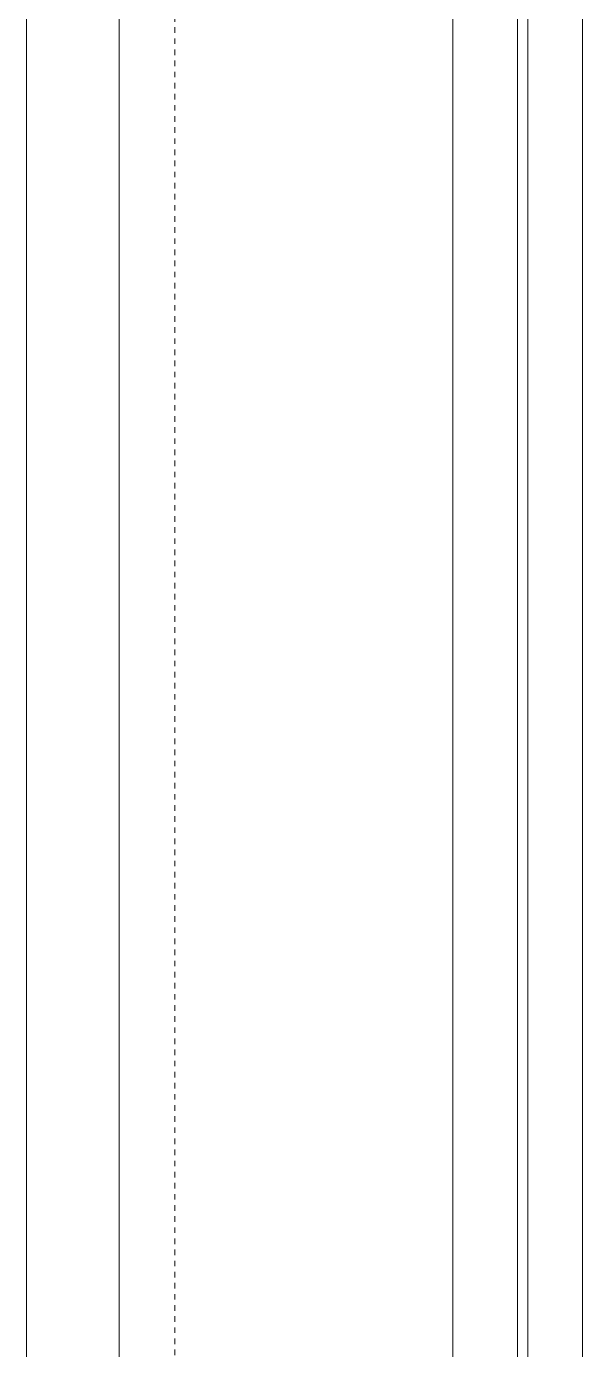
# Model space of a CAD drawing. Header units: centimetres. Extents: x -5566 to 5867, y -120 to 4683.
# Drawn here: x -5015.5 to -4985.5, y 3582 to 3653.4 of the extents above; entities that cross this region are included whole.
import ezdxf

# ---------------------------------------------------------------- set-up
doc = ezdxf.new("R2010")
doc.units = ezdxf.units.CM
doc.linetypes.add('Dash', pattern=[0.6, 0.3, -0.3])
for name, color, linetype, lineweight in [('A-GLAZ', 151, 'Continuous', 13), ('A-GLAZ-HDLN', 1, 'Dash', 15), ('A-WALL', 113, 'Continuous', 13)]:
    doc.layers.add(name, color=color, linetype=linetype, lineweight=lineweight)
pattern_1 = [(270, (581, -11.5), (100, 6e-15), []), (0, (581, -11.5), (0, 50), [])]

# ---------------------------------------------------------------- blocks, each defined once
blk = doc.blocks.new('AR_Alum_Sgl_keep_DownOpen - W100H175-V86-Level _9_00')
at = {"layer": 'A-GLAZ'}
h = blk.add_hatch(dxfattribs=at)
h.set_pattern_fill('FP_76', color=256, style=0, pattern_type=2)
h.set_pattern_definition(pattern_1)
h.paths.add_polyline_path([(50, 14), (-50, 14), (-50, 11), (50, 11), (50, 11.5)], flags=0)
for points in [[(-45, 11), (-50, 11), (-50, -4), (-45, -4), (-45, 10.997)], [(45, 11), (45, -4), (50, -4), (50, 11)]]:
    blk.add_hatch(color=256, dxfattribs=at).paths.add_polyline_path(points, flags=0)
h = blk.add_hatch(color=256, dxfattribs=at)
h.paths.add_polyline_path([(-50, -4), (-50, -11), (-45, -11), (-45, -4)], flags=0)
h.paths.add_polyline_path([(50, -4), (45, -4), (45, -11), (50, -11), (50, -8.797)], flags=0)
h = blk.add_hatch(dxfattribs=at)
h.set_pattern_fill('FP_76', color=256, style=0, pattern_type=2)
h.set_pattern_definition(pattern_1)
h.paths.add_polyline_path([(45, -4), (-45, -4), (-45, -11), (45, -11), (45, -8.797)], flags=0)
for p, q in [((50, 14), (-50, 14)), ((45, -4), (-45, -4)), ((-45, -11), (45, -11))]:
    blk.add_line(p, q, dxfattribs=at)
at = {"layer": 'A-GLAZ', "lineweight": 15}
for p, q in [((-45, 11), (-50, 11)), ((-50, 11), (-50, -4)), ((-45, -4), (-45, 11)), ((50, 11), (45, 11)), ((45, 11), (45, -4)), ((50, -4), (50, 11)), ((-50, -4), (-50, -11)), ((-45, -4), (-50, -4)), ((-50, -4), (-45, -4)), ((-45, -11), (-45, -4)), ((50, -4), (45, -4)), ((45, -4), (45, -11)), ((45, -4), (50, -4)), ((50, -11), (50, -4)), ((-50, -11), (-45, -11)), ((45, -11), (50, -11))]:
    blk.add_line(p, q, dxfattribs=at)
at = {"layer": 'A-GLAZ', "lineweight": 18}
blk.add_line((45, -7.5), (-45, -7.5), dxfattribs=at)
at = {"layer": 'A-GLAZ-HDLN'}
blk.add_line((-50, 11), (50, 11), dxfattribs=at)

msp = doc.modelspace()

# ---------------------------------------------------------------- linework, layer by layer
at = {"layer": 'A-WALL'}
msp.add_line((-5015.5, 3559.492), (-5015.5, 3659.492), dxfattribs=at)

# ---------------------------------------------------------------- block references
at = {"layer": 'A-GLAZ', "rotation": 89.99999999999999}
msp.add_blockref('AR_Alum_Sgl_keep_DownOpen - W100H175-V86-Level _9_00', (-4996.5, 3609.492), dxfattribs=at)

doc.saveas('drawing.dxf')
